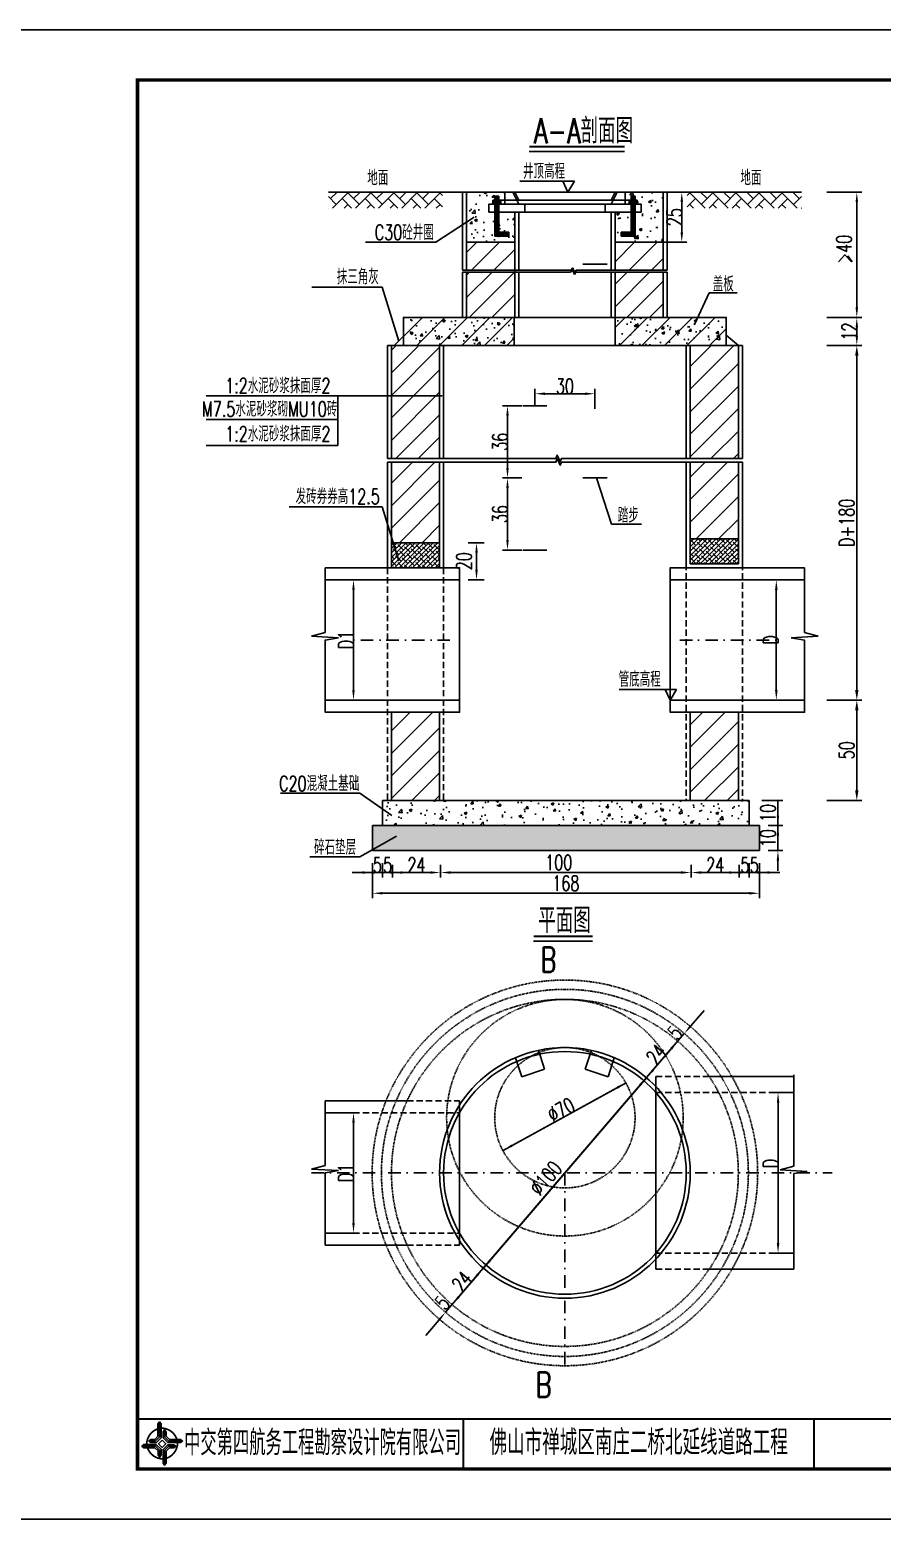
# Model space of a CAD drawing. Extents: x 5781 to 12795, y 1434 to 2653.
# Drawn here: x 9048.3 to 9218.4, y 2094.2 to 2391.2 of the extents above; entities that cross this region are included whole.
import ezdxf
from ezdxf.enums import TextEntityAlignment as Align

# ---------------------------------------------------------------- set-up
doc = ezdxf.new("R2010")
doc.units = 0
doc.header["$LTSCALE"] = 5
doc.header["$PDMODE"] = 32
doc.header["$PDSIZE"] = 0.3
doc.linetypes.add('DASHDOT', pattern=[1, 0.5, -0.25, 0, -0.25])
doc.linetypes.add('HIDDEN', pattern=[0.375, 0.25, -0.125])
doc.layers.get('0').update_dxf_attribs({"linetype": 'CONTINUOUS'})
doc.layers.get('Defpoints').update_dxf_attribs({"linetype": 'CONTINUOUS'})
for name, color, linetype in [('中心线', 2, 'DASHDOT'), ('图框', 7, 'CONTINUOUS'), ('填充', 8, 'CONTINUOUS'), ('尺寸标注', 4, 'CONTINUOUS'), ('文字', 7, 'CONTINUOUS'), ('文字字符', 7, 'CONTINUOUS'), ('结构', 7, 'CONTINUOUS'), ('结构1', 1, 'CONTINUOUS'), ('结构2', 7, 'CONTINUOUS'), ('钢筋', 1, 'CONTINUOUS'), ('钢筋2', 3, 'CONTINUOUS')]:
    doc.layers.add(name, color=color, linetype=linetype)
doc.styles.get("Standard").update_dxf_attribs({"font": 'simplex1.shx', "width": 0.7, "bigfont": 'hztxt.shx'})
doc.dimstyles.new('比例1：25', dxfattribs={"dimtxt": 3, "dimasz": 2, "dimexe": 1, "dimexo": 1, "dimgap": 0.5, "dimtad": 1, "dimlfac": 2.5, "dimzin": 13, "dimdsep": 46, "dimtxsty": 'Standard', "dimcen": -0.09, "dimclrd": 256, "dimclre": 256, "dimclrt": 7, "dimaunit": 1, "dimadec": 0, "dimazin": 0, "dimtfac": 0.0005, "dimtix": 1, "dimtmove": 2, "dimatfit": 3, "dimfxl": 0, "dimtolj": 1, "dimtzin": 13, "dimarcsym": 0})

# ---------------------------------------------------------------- blocks, each defined once
blk = doc.blocks.new('tb')
at = {"lineweight": -3}
h = blk.add_hatch(color=256, dxfattribs=at)
h.paths.add_polyline_path([(-1.23, -0.13), (-3.78, -0.14), (-4.14, -0.41), (-1.4, -0.44), (-0.56, -1.24), (-0.54, -2.62), (-0.27, -2.2), (-0.26, -1.06)])
h.paths.add_polyline_path([(0.13, -1.08), (0.14, -3.86), (0.41, -4.26), (0.44, -1.24), (1.25, -0.43), (2.66, -0.43), (2.26, -0.16), (1.07, -0.15)])
h.paths.add_polyline_path([(1.08, 0.3), (3.62, 0.3), (4.02, 0.56), (1.25, 0.57), (0.43, 1.39), (0.43, 2.8), (0.16, 2.41), (0.15, 1.24)])
h.paths.add_polyline_path([(-0.28, 1.21), (-0.28, 3.99), (-0.56, 4.39), (-0.57, 1.41), (-1.38, 0.6), (-2.74, 0.56), (-2.33, 0.3), (-1.2, 0.29)])
for p, q in [((-0.56, 4.39), (-0.57, 1.41)), ((-1.38, 0.6), (-2.74, 0.56)), ((-0.57, 1.41), (-1.38, 0.6)), ((0.43, 2.8), (0.43, 1.39)), ((0.43, 1.39), (1.25, 0.57)), ((1.25, 0.57), (4.02, 0.56)), ((-4.14, -0.41), (-1.4, -0.44)), ((-1.4, -0.44), (-0.56, -1.24)), ((-0.56, -1.24), (-0.54, -2.62)), ((0.41, -4.26), (0.44, -1.24)), ((0.44, -1.24), (1.25, -0.43)), ((1.25, -0.43), (2.66, -0.43))]:
    blk.add_line(p, q, dxfattribs=at)
at = {"lineweight": -3, "const_width": 0.35, "flags": 128}
for points in [[(-0.9, 3.02, 0.324167), (-3.16, -0.14)], [(2.88, 0.92, 0.324403), (-0.24, 3.15)], [(0.75, -2.86, 0.325418), (3.02, 0.26)], [(-2.98, -0.76, 0.322976), (0.14, -2.98)]]:
    blk.add_lwpolyline(points, format="xyb", dxfattribs=at)
at = {"lineweight": -3, "flags": 128}
for points in [[(-0.9, 3.99), (-0.9, 1.58), (-1.53, 0.91), (-2.34, 0.91), (-2.74, 0.56), (-2.33, 0.3), (-1.2, 0.29), (-0.28, 1.21), (-0.28, 3.99), (-0.56, 4.39)], [(-0.04, 0.77), (0.68, 0.04), (-0.04, -0.69), (-0.77, 0.05)], [(3.62, 0.92), (1.43, 0.92), (0.77, 1.54), (0.77, 2.38), (0.43, 2.8), (0.16, 2.41), (0.15, 1.24), (1.08, 0.3), (3.62, 0.3), (4.02, 0.56)], [(-3.73, -0.76), (-1.54, -0.76), (-0.89, -1.39), (-0.89, -2.21), (-0.54, -2.62), (-0.27, -2.2), (-0.26, -1.06), (-1.23, -0.13), (-3.78, -0.14), (-4.14, -0.41)], [(0.75, -3.85), (0.75, -1.43), (1.4, -0.78), (2.26, -0.78), (2.66, -0.43), (2.26, -0.16), (1.07, -0.15), (0.13, -1.08), (0.14, -3.86), (0.41, -4.26)]]:
    blk.add_lwpolyline(points, close=True, dxfattribs=at)
blk = doc.blocks.new('DIM')
at = {"layer": '尺寸标注'}
blk.add_solid([(-1, -0.125), (-1, 0.125), (0, 0)], dxfattribs=at)
blk = doc.blocks.new('*D590')
at = {"layer": 'Defpoints', "color": 0}
for p in [(9189.67, 2328.2), (9190.48, 2257.49), (9213.31, 2257.49)]:
    blk.add_point(p, dxfattribs=at)
at = {"layer": '尺寸标注', "lineweight": -2}
for p, q in [((9207.31, 2328.2), (9214.31, 2328.2)), ((9213.31, 2326.2), (9213.31, 2259.49)), ((9207.31, 2257.49), (9214.31, 2257.49))]:
    blk.add_line(p, q, dxfattribs=at)
at = {"layer": '尺寸标注'}
for points in [[(9212.97, 2326.2), (9213.64, 2326.2), (9213.31, 2328.2)], [(9212.97, 2259.49), (9213.64, 2259.49), (9213.31, 2257.49)]]:
    blk.add_solid(points, dxfattribs=at)
at = {"layer": '尺寸标注', "color": 7, "insert": (9211.31, 2292.84), "char_height": 3, "attachment_point": 5, "rotation": 90}
blk.add_mtext('\\A1;D+180', dxfattribs=at)
blk = doc.blocks.new('*D591')
at = {"layer": 'Defpoints', "color": 0}
for p in [(9191.86, 2257.49), (9213.31, 2257.49), (9191.86, 2237.49)]:
    blk.add_point(p, dxfattribs=at)
at = {"layer": '尺寸标注', "lineweight": -2}
for p, q in [((9207.31, 2257.49), (9214.31, 2257.49)), ((9213.31, 2239.49), (9213.31, 2255.49)), ((9207.31, 2237.49), (9214.31, 2237.49))]:
    blk.add_line(p, q, dxfattribs=at)
at = {"layer": '尺寸标注'}
for points in [[(9212.97, 2255.49), (9213.64, 2255.49), (9213.31, 2257.49)], [(9212.97, 2239.49), (9213.64, 2239.49), (9213.31, 2237.49)]]:
    blk.add_solid(points, dxfattribs=at)
at = {"layer": '尺寸标注', "color": 7, "insert": (9211.31, 2247.49), "char_height": 3, "attachment_point": 5, "rotation": 90}
blk.add_mtext('\\A1;50', dxfattribs=at)
blk = doc.blocks.new('123')
at = {"layer": '图框'}
blk.add_lwpolyline([(6201.38, 2092.12), (6201.38, 2389.12), (5781.38, 2389.12), (5781.38, 2092.12)], close=True, dxfattribs=at)

msp = doc.modelspace()

# ---------------------------------------------------------------- hatches: boundary and pattern name
at = {"layer": '填充'}
h = msp.add_hatch(dxfattribs=at)
h.set_pattern_fill('AR-HBONE', color=8, scale=0.016, style=0)
h.set_pattern_definition([(45, (9402.5836, 2150.5995), (2e-16, 2.2989456), [4.8768, -1.6256]), (135, (9403.733, 2151.749), (2e-16, 2.2989456), [4.8768, -1.6256])])
h.paths.add_polyline_path([(9130.6727, 2358.8021), (9107.9067, 2358.8021), (9107.9067, 2355.6021), (9130.6727, 2355.6021)])
h = msp.add_hatch(dxfattribs=at)
h.set_pattern_fill('AR-CONC', color=8, scale=0.03, style=0)
h.set_pattern_definition([(50, (7839.5676, 2793.0083), (5.46554, -0.478173), [0.5715, -6.2865]), (355, (7839.5676, 2793.0083), (-1.057285, 5.7317), [0.4572, -5.0292]), (100.451, (7840.023, 2792.9685), (4.408275, 5.2535), [0.4857, -5.3427]), (46.1842, (7839.5676, 2794.5323), (8.13237, -1.26127), [0.85725, -9.42975]), (96.6356, (7840.245, 2794.427), (7.122127, 7.422767), [0.72855, -8.01405]), (351.184, (7839.5676, 2794.532), (7.12214, 7.422754), [0.6858, -7.5438]), (21, (7840.3296, 2794.1513), (4.548446, -3.067966), [0.5715, -6.2865]), (326, (7840.3296, 2794.1513), (1.85406, 5.52564), [0.4572, -5.0292]), (71.4514, (7840.7086, 2793.8957), (6.402495, 2.457686), [0.4857, -5.3427]), (37.5, (7839.5676, 2793.0083), (0.092658, 2.5366512), [0, -4.96824, 0, -5.1054, 0, -5.04825]), (7.5, (7839.5676, 2793.0083), (2.00459, 3.005417), [0, -2.91084, 0, -4.85394, 0, -1.92405]), (327.5, (7837.8683, 2793.0083), (4.067718, -0.1718623), [0, -1.905, 0, -5.9436, 0, -7.8867]), (317.5, (7837.1063, 2793.0083), (4.443875, 0.762795), [0, -2.4765, 0, -3.94716, 0, -5.6007])])
h.paths.add_polyline_path([(9141.0727, 2354.8028), (9139.8727, 2354.8028), (9139.8727, 2356.4028), (9140.6727, 2356.4028), (9140.6727, 2357.2028), (9141.0727, 2357.2028), (9141.0727, 2358.0028), (9141.8727, 2358.0028), (9141.8727, 2357.2028), (9143.0727, 2357.2028), (9143.0727, 2358.7642), (9135.4727, 2358.7642), (9135.4727, 2348.8028), (9145.0727, 2348.8028), (9145.0727, 2354.8028), (9143.0727, 2354.8028), (9141.8727, 2354.8028), (9141.8727, 2350.8028), (9143.8727, 2350.8028), (9143.8727, 2350.0028), (9141.0727, 2350.0028)])
h.paths.add_polyline_path([(9174.6727, 2358.7642), (9167.0727, 2358.7642), (9167.0727, 2357.2028), (9168.2727, 2357.2028), (9168.2727, 2358.0028), (9169.0727, 2358.0028), (9169.0727, 2357.2028), (9169.4727, 2357.2028), (9169.4727, 2356.4028), (9170.2727, 2356.4028), (9170.2727, 2354.8028), (9169.0727, 2354.8028), (9169.0727, 2350.0028), (9166.2727, 2350.0028), (9166.2727, 2350.8028), (9168.2727, 2350.8028), (9168.2727, 2354.8028), (9165.0727, 2354.8028), (9165.0727, 2348.8028), (9174.6727, 2348.8028)])
h = msp.add_hatch(dxfattribs=at)
h.set_pattern_fill('AR-HBONE', color=8, scale=0.016, style=0)
h.set_pattern_definition([(135, (8907.5618, 2150.5995), (-2e-16, 2.2989456), [4.8768, -1.6256]), (45, (8906.4123, 2151.749), (-2e-16, 2.2989456), [4.8768, -1.6256])])
h.paths.add_polyline_path([(9179.4727, 2358.8021), (9202.2386, 2358.8021), (9202.2386, 2355.6021), (9179.4727, 2355.6021)])
h = msp.add_hatch(dxfattribs=at)
h.set_pattern_fill('ANSI31', color=8, style=0)
h.set_pattern_definition([(45, (7839.5676, 2793.0083), (-2.245064, 2.245064), [])])
h.paths.add_polyline_path([(9145.0727, 2343.2148), (9145.0727, 2348.8028), (9135.4727, 2348.8028), (9135.4727, 2343.2148)])
h.paths.add_polyline_path([(9135.4727, 2342.8402), (9135.4727, 2333.8021), (9145.0727, 2333.8021), (9145.0727, 2342.8402)])
h.paths.add_polyline_path([(9165.0727, 2333.8021), (9174.6727, 2333.8021), (9174.6727, 2342.8402), (9165.0727, 2342.8402)])
h.paths.add_polyline_path([(9165.0727, 2343.2148), (9174.6727, 2343.2148), (9174.6727, 2348.8028), (9165.0727, 2348.8028)])
h.paths.add_polyline_path([(9180.0727, 2305.6524), (9189.6727, 2305.6524), (9189.6727, 2328.2021), (9180.0727, 2328.2021)])
h.paths.add_polyline_path([(9130.0727, 2328.2021), (9120.4727, 2328.2021), (9120.4727, 2305.6524), (9130.0727, 2305.6524)])
h = msp.add_hatch(dxfattribs=at)
h.set_pattern_fill('AR-CONC', color=8, scale=0.03, style=0)
h.set_pattern_definition([(50, (7839.5676, 2775.4156), (5.46554, -0.478173), [0.5715, -6.2865]), (355, (7839.5676, 2775.4156), (-1.057285, 5.7317), [0.4572, -5.0292]), (100.451, (7840.023, 2775.376), (4.408275, 5.2535), [0.4857, -5.3427]), (46.1842, (7839.5676, 2776.9396), (8.13237, -1.26127), [0.85725, -9.42975]), (96.6356, (7840.245, 2776.8345), (7.122127, 7.422767), [0.72855, -8.01405]), (351.184, (7839.5676, 2776.94), (7.12214, 7.422754), [0.6858, -7.5438]), (21, (7840.3296, 2776.5586), (4.548446, -3.067966), [0.5715, -6.2865]), (326, (7840.3296, 2776.5586), (1.85406, 5.52564), [0.4572, -5.0292]), (71.4514, (7840.7086, 2776.303), (6.402495, 2.457686), [0.4857, -5.3427]), (37.5, (7839.5676, 2775.4156), (0.092658, 2.5366512), [0, -4.96824, 0, -5.1054, 0, -5.04825]), (7.5, (7839.5676, 2775.4156), (2.00459, 3.005417), [0, -2.91084, 0, -4.85394, 0, -1.92405]), (327.5, (7837.8683, 2775.4156), (4.067718, -0.1718623), [0, -1.905, 0, -5.9436, 0, -7.8867]), (317.5, (7837.1063, 2775.4156), (4.443875, 0.762795), [0, -2.4765, 0, -3.94716, 0, -5.6007])])
h.paths.add_polyline_path([(9144.9816, 2328.2021), (9144.9816, 2333.8021), (9122.8727, 2333.8021), (9122.8727, 2328.2021)])
h.paths.add_polyline_path([(9165.0727, 2333.8021), (9165.0727, 2328.2021), (9187.2727, 2328.2021), (9187.2727, 2333.8021)])
h = msp.add_hatch(dxfattribs=at)
h.set_pattern_fill('ANSI31', color=8, style=0)
h.set_pattern_definition([(45, (7935.5604, 1026.0298), (-2.245064, 2.245064), [])])
h.paths.add_polyline_path([(9130.0727, 2304.9283), (9120.4727, 2304.9283), (9120.4727, 2289.9933), (9120.8152, 2288.886), (9130.0727, 2288.886)])
h.paths.add_polyline_path([(9189.6727, 2304.9283), (9180.0727, 2304.9283), (9180.0727, 2289.686), (9189.6727, 2289.686)])
h.paths.add_polyline_path([(9180.0809, 2237.4886), (9189.6809, 2237.4886), (9189.6778, 2255.086), (9180.0778, 2255.086)])
h.paths.add_polyline_path([(9120.4727, 2237.4886), (9130.0727, 2237.4886), (9130.0727, 2255.086), (9120.4727, 2255.086)])
h = msp.add_hatch(dxfattribs=at)
h.set_pattern_fill('ANSI38', color=8, scale=0.2, style=0)
h.set_pattern_definition([(45, (7839.56756, 2793.00835), (-0.4490128, 0.4490128), []), (135, (7839.56756, 2793.00835), (-1.34703842, 0.4490128), [1.5875, -0.9525])])
h.paths.add_polyline_path([(9130.0727, 2283.886), (9130.0727, 2288.886), (9120.4727, 2288.886), (9120.4727, 2283.886)])
h.paths.add_polyline_path([(9189.6727, 2284.686), (9189.6727, 2289.686), (9180.0727, 2289.686), (9180.0727, 2284.686)])
h = msp.add_hatch(dxfattribs=at)
h.set_pattern_fill('AR-CONC', color=8, scale=0.03, style=0)
h.set_pattern_definition([(50, (8373.8694, 1181.348), (5.46554, -0.478173), [0.5715, -6.2865]), (355, (8373.8694, 1181.348), (-1.057285, 5.7317), [0.4572, -5.0292]), (100.451, (8374.325, 1181.308), (4.408275, 5.2535), [0.4857, -5.3427]), (46.1842, (8373.8694, 1182.872), (8.13237, -1.26127), [0.85725, -9.42975]), (96.6356, (8374.547, 1182.767), (7.122127, 7.422767), [0.72855, -8.01405]), (351.184, (8373.869, 1182.872), (7.12214, 7.422754), [0.6858, -7.5438]), (21, (8374.6314, 1182.491), (4.548446, -3.067966), [0.5715, -6.2865]), (326, (8374.6314, 1182.491), (1.85406, 5.52564), [0.4572, -5.0292]), (71.4514, (8375.0104, 1182.2353), (6.402495, 2.457686), [0.4857, -5.3427]), (37.5, (8373.8694, 1181.348), (0.092658, 2.5366512), [0, -4.96824, 0, -5.1054, 0, -5.04825]), (7.5, (8373.8694, 1181.348), (2.00459, 3.005417), [0, -2.91084, 0, -4.85394, 0, -1.92405]), (327.5, (8372.17, 1181.348), (4.067718, -0.1718623), [0, -1.905, 0, -5.9436, 0, -7.8867]), (317.5, (8371.408, 1181.348), (4.443875, 0.762795), [0, -2.4765, 0, -3.94716, 0, -5.6007])])
h.paths.add_polyline_path([(9191.8628, 2232.4886), (9191.8628, 2237.4886), (9118.6628, 2237.4886), (9118.6628, 2232.4886)])
at = {"layer": '尺寸标注'}
h = msp.add_hatch(dxfattribs=at)
h.set_pattern_fill('ANSI31', color=8, style=0)
h.set_pattern_definition([(45, (7839.5676, 2775.4156), (-2.245064, 2.245064), [])])
h.paths.add_polyline_path([(9144.9816, 2328.2021), (9144.9816, 2333.8021), (9122.8727, 2333.8021), (9122.8727, 2328.2021)])
h.paths.add_polyline_path([(9187.2727, 2328.2021), (9187.2727, 2333.8021), (9165.0727, 2333.8021), (9165.0727, 2328.2021)])
h = msp.add_hatch(dxfattribs=at)
h.set_pattern_fill('AR-SAND', color=8, scale=0.03, style=0)
h.set_pattern_definition([(37.5, (8373.8694, 1181.348), (-0.0480009, 1.4682397), [0, -1.15824, 0, -1.2954, 0, -1.23825]), (7.5, (8373.8694, 1181.348), (1.3485698, 2.1504753), [0, -0.62484, 0, -1.04394, 0, -0.40005]), (327.5, (8372.9321, 1181.348), (2.3729771, 0.0043116), [0, -0.381, 0, -1.3716, 0, -1.7907]), (317.5, (8372.932, 1181.348), (2.2906694, 0.668788), [0, -0.1905, 0, -0.89916, 0, -1.0287])])
h.paths.add_polyline_path([(9193.8628, 2227.4886), (9193.8628, 2232.4886), (9116.6628, 2232.4886), (9116.6628, 2227.4886)])

# ---------------------------------------------------------------- linework, layer by layer
for p, q in [((9147.96, 2366.8653), (9166.9615, 2366.8653)), ((9130.6727, 2358.8021), (9107.9067, 2358.8021)), ((9179.4727, 2358.8021), (9202.2386, 2358.8021)), ((9148.8128, 2209.4178), (9160.6103, 2209.4178))]:
    msp.add_line(p, q)
at = {"const_width": 0.4}
for points in [[(9147.96, 2367.8653), (9166.9615, 2367.8653)], [(9148.8128, 2210.4178), (9160.6103, 2210.4178)]]:
    msp.add_lwpolyline(points, dxfattribs=at)
at = {"layer": '中心线'}
for p, q in [((9132.1451, 2269.486), (9112.1015, 2269.486)), ((9178.0002, 2269.486), (9198.0438, 2269.486)), ((9104.5343, 2163.2245), (9208.4168, 2163.2245)), ((9155.0727, 2163.2245), (9155.0727, 2124.7693))]:
    msp.add_line(p, q, dxfattribs=at)
at = {"layer": '图框'}
for points, const_width in [([(9449.7937, 2381.1667), (9069.7937, 2381.1667), (9069.7937, 2104.1667), (9449.7937, 2104.1667), (9449.7937, 2381.1667)], 0.7), ([(9069.7937, 2114.1667), (9449.7937, 2114.1667)], 0.4), ([(9134.7937, 2114.1667), (9134.7937, 2104.1667)], 0.4), ([(9204.7937, 2104.1667), (9204.7937, 2114.1667)], 0.4)]:
    msp.add_lwpolyline(points, dxfattribs=dict(at, const_width=const_width))
at = {"layer": '填充'}
msp.add_line((9116.6628, 2223.1212), (9114.6628, 2223.1212), dxfattribs=at)
msp.add_lwpolyline([(9119.6727, 2304.9283), (9153.2922, 2304.9283), (9153.496, 2305.6525), (9154.1424, 2304.3252), (9154.3694, 2304.9283), (9190.4727, 2304.9283)], dxfattribs=at)
for points in [[(9120.4727, 2288.886), (9130.0727, 2288.886), (9130.0727, 2283.886), (9120.4727, 2283.886)], [(9180.0727, 2289.686), (9189.6727, 2289.686), (9189.6727, 2284.686), (9180.0727, 2284.686)]]:
    msp.add_lwpolyline(points, close=True, dxfattribs=at)
at = {"layer": '尺寸标注'}
for p, q in [((9154.6887, 2360.9622), (9146.0558, 2360.9622)), ((9154.6887, 2360.9622), (9156.9576, 2360.9622)), ((9155.6899, 2358.8021), (9154.6887, 2360.9622)), ((9156.9576, 2360.9622), (9155.6899, 2358.8021)), ((9175.6727, 2358.8028), (9179.3909, 2358.8028)), ((9207.3079, 2358.8021), (9214.3079, 2358.8021)), ((9178.3909, 2356.8028), (9178.3909, 2350.8028)), ((9213.3079, 2356.8021), (9213.3079, 2335.8021)), ((9129.3083, 2348.8312), (9136.9705, 2353.8182)), ((9129.3083, 2348.8312), (9115.3009, 2348.8312)), ((9174.8727, 2348.8028), (9179.3909, 2348.8028)), ((9211.5295, 2346.0923), (9212.3888, 2344.9071)), ((9118.6019, 2339.861), (9104.5945, 2339.861)), ((9118.6019, 2339.861), (9121.929, 2329.1041)), ((9180.9336, 2332.429), (9183.8391, 2338.7453)), ((9189.4579, 2338.7453), (9183.8391, 2338.7453)), ((9207.3079, 2333.8021), (9214.3079, 2333.8021)), ((9207.3079, 2333.8021), (9214.3079, 2333.8021)), ((9213.3079, 2330.2021), (9213.3079, 2331.8021)), ((9121.027, 2328.2021), (9122.8727, 2330.0478)), ((9189.6727, 2328.2021), (9187.2727, 2330.3021)), ((9210.268, 2328.2021), (9214.3079, 2328.2021)), ((9210.268, 2328.2021), (9214.3079, 2328.2021)), ((9149.0727, 2316.4021), (9149.0727, 2319.5932)), ((9161.0727, 2315.5784), (9161.0727, 2319.5932)), ((9130.615, 2318.1424), (9083.5213, 2318.1424)), ((9109.802, 2308.3022), (9109.802, 2318.1424)), ((9151.0727, 2318.5932), (9159.0727, 2318.5932)), ((9146.4727, 2316.2021), (9142.6192, 2316.2021)), ((9143.6192, 2314.2021), (9143.6192, 2303.8021)), ((9109.802, 2313.485), (9083.5213, 2313.485)), ((9109.802, 2308.3022), (9083.5213, 2308.3022)), ((9146.4727, 2301.8021), (9142.6192, 2301.8021)), ((9146.4727, 2301.8021), (9142.6192, 2301.8021)), ((9164.3958, 2292.5543), (9161.3722, 2301.8021)), ((9143.6192, 2289.4021), (9143.6192, 2299.8021)), ((9118.6019, 2296.0417), (9100.0407, 2296.0417)), ((9118.6019, 2296.0417), (9121.929, 2285.2848)), ((9170.3839, 2292.5543), (9164.3958, 2292.5543)), ((9135.7566, 2288.886), (9138.9405, 2288.886)), ((9146.4727, 2287.4021), (9142.6192, 2287.4021)), ((9137.4405, 2283.486), (9137.4405, 2286.886)), ((9107.4529, 2281.486), (9113.8987, 2281.486)), ((9135.7566, 2281.486), (9138.9405, 2281.486)), ((9202.6924, 2281.486), (9196.2466, 2281.486)), ((9112.8987, 2279.486), (9112.8987, 2259.486)), ((9197.2466, 2279.486), (9197.2466, 2259.486)), ((9107.4529, 2257.486), (9113.8987, 2257.486)), ((9175.0711, 2259.646), (9165.8715, 2259.646)), ((9176.0723, 2257.486), (9175.0711, 2259.646)), ((9175.0711, 2259.646), (9177.34, 2259.646)), ((9177.34, 2259.646), (9176.0723, 2257.486)), ((9194.3628, 2257.486), (9198.5702, 2257.486)), ((9202.6924, 2257.486), (9196.2466, 2257.486)), ((9114.1785, 2238.9596), (9098.359, 2238.9596)), ((9114.1785, 2238.9596), (9120.5563, 2234.4969)), ((9194.3628, 2237.4886), (9198.5702, 2237.4886)), ((9195.6285, 2237.4886), (9198.5702, 2237.4886)), ((9197.5702, 2237.4886), (9197.5702, 2232.4886)), ((9197.5702, 2234.4886), (9197.5702, 2236.4886)), ((9195.6285, 2232.4886), (9198.5702, 2232.4886)), ((9195.6285, 2232.4886), (9198.5702, 2232.4886)), ((9197.5702, 2232.4886), (9197.5702, 2227.4886)), ((9197.5702, 2230.4886), (9197.5702, 2228.4886)), ((9114.1785, 2226.2442), (9121.4621, 2230.344)), ((9114.1785, 2226.2442), (9104.2039, 2226.2442)), ((9116.6628, 2224.9886), (9116.6628, 2222.1212)), ((9116.6628, 2224.9886), (9116.6628, 2217.9831)), ((9118.6628, 2224.9886), (9118.6628, 2222.1212)), ((9118.6628, 2224.6361), (9118.6628, 2222.1212)), ((9120.6628, 2224.6361), (9120.6628, 2222.1212)), ((9120.6628, 2224.6361), (9120.6628, 2222.1212)), ((9130.2628, 2224.6361), (9130.2628, 2222.1212)), ((9130.2628, 2224.6361), (9130.2628, 2222.1212)), ((9180.2628, 2224.6361), (9180.2628, 2222.1212)), ((9180.2628, 2224.6361), (9180.2628, 2222.1212)), ((9189.8628, 2224.6361), (9189.8628, 2222.1212)), ((9191.8628, 2224.9886), (9191.8628, 2222.1212)), ((9191.8628, 2224.6361), (9191.8628, 2222.1212)), ((9193.8628, 2224.9886), (9193.8628, 2222.1212)), ((9193.8628, 2224.9886), (9193.8628, 2217.9831)), ((9195.6285, 2227.4886), (9198.5702, 2227.4886)), ((9197.5702, 2225.4886), (9197.5702, 2223.4886)), ((9114.6628, 2223.1212), (9112.6628, 2223.1212)), ((9118.6628, 2223.1212), (9116.6628, 2223.1212)), ((9118.6628, 2223.1212), (9126.7295, 2223.1212)), ((9120.6628, 2223.1212), (9122.6628, 2223.1212)), ((9122.6628, 2223.1212), (9128.2628, 2223.1212)), ((9132.2628, 2223.1212), (9178.2628, 2223.1212)), ((9182.2628, 2223.1212), (9187.8628, 2223.1212)), ((9187.8628, 2223.1212), (9185.8628, 2223.1212)), ((9189.8628, 2223.1212), (9187.8628, 2223.1212)), ((9189.8628, 2223.1212), (9197.9295, 2223.1212)), ((9191.8628, 2223.1212), (9193.8628, 2223.1212)), ((9195.8628, 2223.1212), (9197.8628, 2223.1212)), ((9118.6628, 2218.9831), (9191.8628, 2218.9831)), ((9180.1861, 2192.5379), (9182.8319, 2195.6261)), ((9178.8849, 2191.019), (9131.2605, 2135.4299)), ((9172.6391, 2183.7286), (9176.2825, 2187.9814)), ((9176.2825, 2187.9814), (9174.9813, 2186.4625)), ((9171.3379, 2182.2098), (9138.8075, 2144.2391)), ((9167.3043, 2181.2044), (9142.7728, 2167.7156)), ((9165.5518, 2180.2408), (9144.5253, 2168.6792)), ((9200.5395, 2179.2245), (9196.5962, 2179.2245)), ((9197.5962, 2177.6019), (9197.5962, 2149.2245)), ((9107.4529, 2175.2245), (9113.8987, 2175.2245)), ((9112.8987, 2173.2245), (9112.8987, 2153.2245)), ((9107.4529, 2151.2245), (9113.8987, 2151.2245)), ((9138.6556, 2144.3692), (9138.0481, 2144.8897)), ((9200.5395, 2147.2245), (9196.5962, 2147.2245)), ((9137.5063, 2142.7203), (9133.8629, 2138.4675)), ((9133.8629, 2138.4675), (9135.1641, 2139.9864)), ((9129.9592, 2133.9111), (9127.3134, 2130.8228))]:
    msp.add_line(p, q, dxfattribs=at)
at = {"layer": '尺寸标注', "color": 1}
msp.add_line((9116.6628, 2232.4886), (9193.8628, 2232.4886), dxfattribs=at)
at = {"layer": '尺寸标注', "color": 0, "linetype": 'HIDDEN', "ltscale": 0.1}
for centre, radius in [((9155.0727, 2163.2245), 38.4552), ((9155.0727, 2163.2245), 36.6), ((9155.0727, 2174.2245), 23.6), ((9155.0727, 2174.2245), 14)]:
    msp.add_circle(centre, radius, dxfattribs=at)
at = {"layer": '文字'}
for points in [[(9151.5156, 2208.619, 0, 0.7, 0), (9153.5156, 2208.619, 0, 0, 0), (9156.0156, 2208.619, 0, 0, 0), (9156.0156, 2203.8222, 0, 0, 0)], [(9150.5802, 2118.3104, 0, 0.7, 0), (9152.5802, 2118.3104, 0, 0, 0), (9155.0802, 2118.3104, 0, 0, 0), (9155.0802, 2123.1072, 0, 0, 0)]]:
    msp.add_lwpolyline(points, format="xyseb", dxfattribs=at)
at = {"layer": '结构'}
for p, q in [((9143.0727, 2356.4028), (9167.0727, 2356.4028)), ((9167.0727, 2354.8028), (9143.0727, 2354.8028)), ((9156.2262, 2343.2148), (9156.6501, 2343.6664)), ((9156.6501, 2343.6664), (9157.0188, 2342.7299)), ((9134.6727, 2343.2148), (9156.2262, 2343.2148)), ((9134.6727, 2342.8402), (9156.1734, 2342.8402)), ((9156.1734, 2342.8402), (9156.5973, 2343.2918)), ((9156.5973, 2343.2918), (9156.966, 2342.3553)), ((9156.966, 2342.3553), (9157.2506, 2342.8402)), ((9157.0188, 2342.7299), (9157.3034, 2343.2148)), ((9175.4727, 2342.8402), (9157.2506, 2342.8402)), ((9175.4727, 2343.2148), (9157.3034, 2343.2148)), ((9107.2529, 2283.886), (9107.2529, 2270.9524)), ((9202.8924, 2283.886), (9202.8924, 2270.9524)), ((9107.2529, 2270.9524), (9104.5343, 2270.2599)), ((9104.5343, 2270.2599), (9109.9268, 2269.9477)), ((9109.9268, 2269.9477), (9107.2529, 2269.486)), ((9107.2529, 2255.086), (9107.2529, 2269.4971)), ((9205.611, 2270.2599), (9200.2186, 2269.9477)), ((9200.2186, 2269.9477), (9202.8924, 2269.486)), ((9202.8924, 2270.9524), (9205.611, 2270.2599)), ((9202.8924, 2255.086), (9202.8924, 2269.4971)), ((9173.2287, 2144.0245), (9173.2287, 2182.4245)), ((9183.8567, 2182.4245), (9200.7395, 2182.4245)), ((9200.7395, 2182.8113), (9200.7395, 2164.539)), ((9107.2529, 2177.6245), (9107.2529, 2164.6909)), ((9107.2529, 2164.6909), (9104.5343, 2163.9984)), ((9104.5343, 2163.9984), (9109.9268, 2163.6862)), ((9109.9268, 2163.6862), (9107.2529, 2163.2245)), ((9107.2529, 2148.8245), (9107.2529, 2163.2356)), ((9200.7395, 2164.539), (9198.0209, 2163.8465)), ((9198.0209, 2163.8465), (9203.4134, 2163.5343)), ((9203.4134, 2163.5343), (9200.7395, 2163.0726)), ((9200.7395, 2163.0726), (9200.7395, 2144.0245)), ((9183.8567, 2144.0245), (9200.7395, 2144.0245))]:
    msp.add_line(p, q, dxfattribs=at)
at = {"layer": '结构', "color": 2, "linetype": 'HIDDEN'}
for p, q in [((9173.2287, 2182.4245), (9183.8567, 2182.4245)), ((9123.6116, 2177.6245), (9134.0727, 2177.6245)), ((9173.2287, 2179.2245), (9200.7395, 2179.2245)), ((9107.2529, 2175.2245), (9134.0727, 2175.2245)), ((9107.2529, 2151.2245), (9134.0727, 2151.2245)), ((9123.6116, 2148.8245), (9134.0727, 2148.8245)), ((9173.2287, 2147.2245), (9200.7395, 2147.2245)), ((9173.2287, 2144.0245), (9183.8567, 2144.0245))]:
    msp.add_line(p, q, dxfattribs=at)
at = {"layer": '结构'}
msp.add_lwpolyline([(9119.6727, 2305.6524), (9153.2922, 2305.6524), (9153.496, 2306.3766), (9154.1424, 2305.0494), (9154.3694, 2305.6524), (9190.4727, 2305.6524)], dxfattribs=at)
at = {"layer": '结构1'}
for p, q in [((9191.8628, 2237.4886), (9118.6628, 2237.4886)), ((9118.6628, 2237.4886), (9118.6628, 2232.4886)), ((9191.8628, 2232.4886), (9191.8628, 2237.4886)), ((9116.6628, 2232.4886), (9116.6628, 2227.4886)), ((9193.8628, 2227.4886), (9193.8628, 2232.4886)), ((9116.6628, 2227.4886), (9193.8628, 2227.4886))]:
    msp.add_line(p, q, dxfattribs=at)
for points in [[(9122.8727, 2328.2021), (9144.9816, 2328.2021), (9144.9816, 2333.8021), (9122.8727, 2333.8021)], [(9165.0727, 2333.8021), (9187.2727, 2333.8021), (9187.2727, 2328.2021), (9165.0727, 2328.2021)], [(9107.2529, 2283.886), (9134.0727, 2283.886), (9134.0727, 2281.486), (9107.2529, 2281.486)], [(9202.8924, 2283.886), (9176.0727, 2283.886), (9176.0727, 2281.486), (9202.8924, 2281.486)], [(9107.2529, 2257.486), (9134.0727, 2257.486), (9134.0727, 2255.086), (9107.2529, 2255.086)], [(9202.8924, 2257.486), (9176.0727, 2257.486), (9176.0727, 2255.086), (9202.8924, 2255.086)]]:
    msp.add_lwpolyline(points, close=True, dxfattribs=at)
at = {"layer": '结构1', "linetype": 'HIDDEN', "ltscale": 0.1}
msp.add_circle((9155.0727, 2163.2245), 34.6, dxfattribs=at)
at = {"layer": '结构1'}
msp.add_circle((9155.0727, 2163.2245), 25, dxfattribs=at)
at = {"layer": '结构2'}
for p, q in [((9134.0727, 2283.886), (9107.2529, 2283.886)), ((9134.0727, 2281.486), (9107.2529, 2281.486)), ((9134.0727, 2283.886), (9134.0727, 2255.086)), ((9176.0727, 2283.886), (9202.8924, 2283.886)), ((9176.0727, 2283.886), (9176.0727, 2255.086)), ((9176.0727, 2281.486), (9202.8924, 2281.486)), ((9134.0727, 2257.486), (9107.2529, 2257.486)), ((9176.0727, 2257.486), (9202.8924, 2257.486)), ((9134.0727, 2255.086), (9107.2529, 2255.086)), ((9123.6116, 2177.6245), (9107.2529, 2177.6245)), ((9134.0727, 2177.6245), (9134.0727, 2148.8245)), ((9123.6116, 2148.8245), (9107.2529, 2148.8245))]:
    msp.add_line(p, q, dxfattribs=at)
at = {"layer": '结构2', "linetype": 'Continuous'}
msp.add_lwpolyline([(9122.8727, 2333.8021), (9187.2727, 2333.8021), (9187.2727, 2328.2021), (9122.8727, 2328.2021)], close=True, dxfattribs=at)
at = {"layer": '结构2'}
msp.add_circle((9155.0727, 2163.2245), 24.2, dxfattribs=at)
at = {"layer": '钢筋', "linetype": 'Continuous'}
for p, q in [((9131.4727, 2358.8028), (9178.6727, 2358.8028)), ((9135.4727, 2358.8028), (9135.4727, 2348.8028)), ((9174.6727, 2358.8028), (9174.6727, 2348.8028)), ((9145.0727, 2354.8028), (9145.0727, 2348.8028)), ((9165.0727, 2354.8028), (9165.0727, 2348.8028)), ((9135.4727, 2348.8028), (9135.4727, 2343.2148)), ((9145.0727, 2348.8028), (9145.0727, 2333.8021)), ((9165.0727, 2348.8028), (9165.0727, 2343.2148)), ((9174.6727, 2348.8028), (9174.6727, 2343.2148)), ((9135.4727, 2342.8402), (9135.4727, 2333.8021)), ((9165.0727, 2342.8402), (9165.0727, 2333.8021)), ((9174.6727, 2342.8402), (9174.6727, 2333.8021)), ((9119.6727, 2328.2021), (9130.8727, 2328.2021)), ((9120.4727, 2328.2021), (9120.4727, 2305.6524)), ((9130.0727, 2328.2021), (9130.0727, 2305.6524)), ((9179.2727, 2328.2021), (9190.4727, 2328.2021)), ((9180.0727, 2328.2021), (9180.0727, 2305.6524)), ((9189.6727, 2328.2021), (9189.6727, 2305.6524)), ((9120.4727, 2304.9283), (9120.4727, 2283.886)), ((9130.0727, 2304.9283), (9130.0727, 2283.886)), ((9180.0727, 2304.9283), (9180.0727, 2284.686)), ((9189.6727, 2304.9283), (9189.6727, 2284.686)), ((9120.4727, 2255.086), (9120.4727, 2237.4886)), ((9130.0727, 2255.086), (9130.0727, 2237.4886)), ((9180.0778, 2255.086), (9180.0809, 2237.4886)), ((9189.6778, 2255.086), (9189.6809, 2237.4886))]:
    msp.add_line(p, q, dxfattribs=at)
at = {"layer": '钢筋'}
for p, q in [((9143.0727, 2358.8028), (9143.0727, 2356.4028)), ((9144.6742, 2358.8028), (9145.8742, 2356.4028)), ((9145.0727, 2358.8028), (9145.8727, 2357.2028)), ((9165.4711, 2358.8028), (9164.2711, 2356.4028)), ((9165.0727, 2358.8028), (9164.2727, 2357.2028)), ((9167.0727, 2358.8028), (9167.0727, 2356.4028)), ((9139.8727, 2356.4028), (9143.0727, 2356.4028)), ((9139.8727, 2356.4028), (9139.8727, 2354.8028)), ((9141.8727, 2357.2028), (9168.2727, 2357.2028)), ((9145.8742, 2356.4028), (9147.0727, 2356.4028)), ((9147.0727, 2356.4028), (9147.0727, 2354.8028)), ((9164.2711, 2356.4028), (9163.0727, 2356.4028)), ((9163.0727, 2356.4028), (9163.0727, 2354.8028)), ((9167.0727, 2356.4028), (9170.2727, 2356.4028)), ((9170.2727, 2356.4028), (9170.2727, 2354.8028)), ((9139.8727, 2354.8028), (9147.0727, 2354.8028)), ((9170.2727, 2354.8028), (9163.0727, 2354.8028)), ((9135.4727, 2348.8028), (9145.0727, 2348.8028)), ((9165.0727, 2348.8028), (9174.6727, 2348.8028))]:
    msp.add_line(p, q, dxfattribs=at)
at = {"layer": '钢筋', "color": 2, "linetype": 'HIDDEN'}
for p, q in [((9179.2727, 2284.686), (9179.2809, 2237.4886)), ((9190.4727, 2284.686), (9190.4809, 2237.4886)), ((9119.6727, 2283.886), (9119.6727, 2237.4886)), ((9130.8727, 2283.886), (9130.8727, 2237.4886))]:
    msp.add_line(p, q, dxfattribs=at)
at = {"layer": '钢筋2'}
for p, q in [((9179.4727, 2358.8021), (9130.6727, 2358.8021)), ((9163.4727, 2344.4021), (9158.6727, 2344.4021)), ((9151.4727, 2316.2021), (9146.6727, 2316.2021)), ((9163.4727, 2301.8021), (9158.6727, 2301.8021)), ((9151.4727, 2287.4021), (9146.6727, 2287.4021)), ((9145.2243, 2186.1999), (9146.4651, 2182.3973)), ((9149.7875, 2187.6889), (9151.0283, 2183.8862)), ((9160.3578, 2187.6889), (9159.117, 2183.8862)), ((9164.921, 2186.1999), (9163.6802, 2182.3973)), ((9151.0283, 2183.8862), (9146.4651, 2182.3973)), ((9159.117, 2183.8862), (9163.6802, 2182.3973))]:
    msp.add_line(p, q, dxfattribs=at)
at = {"layer": '钢筋2', "linetype": 'Continuous'}
for p, q in [((9134.6727, 2358.8028), (9134.6727, 2343.2148)), ((9175.4727, 2358.8028), (9175.4727, 2343.2148)), ((9145.8727, 2354.8028), (9145.8727, 2343.2148)), ((9164.2727, 2354.8028), (9164.2727, 2343.2148)), ((9134.6727, 2342.8402), (9134.6727, 2333.8021)), ((9145.8727, 2342.8402), (9145.8727, 2333.8021)), ((9164.2727, 2342.8402), (9164.2727, 2333.8021)), ((9175.4727, 2342.8402), (9175.4727, 2333.8021)), ((9119.6727, 2328.2021), (9119.6727, 2305.6524)), ((9130.8727, 2328.2021), (9130.8727, 2305.6524)), ((9179.2727, 2328.2021), (9179.2727, 2305.6524)), ((9190.4727, 2328.2021), (9190.4727, 2305.6524)), ((9119.6727, 2304.9283), (9119.6727, 2283.886)), ((9130.8727, 2304.9283), (9130.8727, 2283.886)), ((9179.2727, 2304.9283), (9179.2727, 2284.686)), ((9190.4727, 2304.9283), (9190.4727, 2284.686))]:
    msp.add_line(p, q, dxfattribs=at)
at = {"layer": '钢筋2', "color": 7, "linetype": 'Continuous'}
for p, q in [((9140.6727, 2357.2028), (9140.6727, 2356.4028)), ((9140.6727, 2357.2028), (9142.2727, 2357.2028)), ((9140.6727, 2357.0028), (9142.2727, 2357.0028)), ((9140.6727, 2356.8028), (9142.2727, 2356.8028)), ((9140.6727, 2356.6028), (9142.2727, 2356.6028)), ((9141.0727, 2358.0028), (9141.8727, 2358.0028)), ((9141.0727, 2358.0028), (9141.0727, 2350.0028)), ((9141.2727, 2358.0028), (9141.2727, 2350.2028)), ((9141.4727, 2358.0028), (9141.4727, 2350.4028)), ((9141.6727, 2358.0028), (9141.6727, 2350.6028)), ((9141.8727, 2358.0028), (9141.8727, 2350.8028)), ((9142.2727, 2357.2028), (9142.2727, 2356.4028)), ((9167.8727, 2357.2028), (9167.8727, 2356.4028)), ((9169.4727, 2357.2028), (9167.8727, 2357.2028)), ((9169.4727, 2357.0028), (9167.8727, 2357.0028)), ((9169.4727, 2356.8028), (9167.8727, 2356.8028)), ((9169.4727, 2356.6028), (9167.8727, 2356.6028)), ((9169.0727, 2358.0028), (9168.2727, 2358.0028)), ((9168.2727, 2358.0028), (9168.2727, 2350.8028)), ((9168.4727, 2358.0028), (9168.4727, 2350.6028)), ((9168.6727, 2358.0028), (9168.6727, 2350.4028)), ((9168.8727, 2358.0028), (9168.8727, 2350.2028)), ((9169.0727, 2358.0028), (9169.0727, 2350.0028)), ((9169.4727, 2357.2028), (9169.4727, 2356.4028)), ((9141.0727, 2350.0028), (9143.8727, 2350.0028)), ((9141.2727, 2350.2028), (9143.8727, 2350.2028)), ((9141.4727, 2350.4028), (9143.8727, 2350.4028)), ((9141.6727, 2350.6028), (9143.8727, 2350.6028)), ((9141.8727, 2350.8028), (9143.8727, 2350.8028)), ((9143.8727, 2350.8028), (9143.8727, 2350.0028)), ((9166.2727, 2350.8028), (9166.2727, 2350.0028)), ((9168.2727, 2350.8028), (9166.2727, 2350.8028)), ((9168.4727, 2350.6028), (9166.2727, 2350.6028)), ((9168.6727, 2350.4028), (9166.2727, 2350.4028)), ((9168.8727, 2350.2028), (9166.2727, 2350.2028)), ((9169.0727, 2350.0028), (9166.2727, 2350.0028))]:
    msp.add_line(p, q, dxfattribs=at)

# ---------------------------------------------------------------- block references
at = {"layer": '图框', "lineweight": -3}
msp.add_blockref('tb', (9074.7894, 2109.1721), dxfattribs=at)
at = {"layer": '填充', "yscale": 2, "zscale": 2}
for p, xscale, rotation in [((9213.3079, 2358.8021), 2, 90), ((9143.6192, 2287.4021), 2, 270), ((9197.2466, 2281.486), -2, 270), ((9112.8987, 2257.486), 2, 270), ((9197.2466, 2257.486), -2, 90), ((9197.5962, 2179.2245), 2, 90), ((9112.8987, 2175.2245), 2, 90), ((9112.8987, 2151.2245), 2, 270), ((9197.5962, 2147.2245), 2, 270)]:
    msp.add_blockref('DIM', p, dxfattribs=dict(at, xscale=xscale, rotation=rotation))
at = {"layer": '尺寸标注'}
msp.add_blockref('123', (3258.4169, 2.046), dxfattribs=at)
at = {"layer": '尺寸标注', "yscale": 2, "zscale": 2}
for p, xscale, rotation in [((9178.3909, 2358.8028), 2, 90), ((9178.3909, 2348.8028), 2, 270), ((9213.3079, 2333.8021), 2, 270), ((9213.3079, 2333.8021), 2, 90), ((9213.3079, 2328.2021), 2, 270), ((9149.0727, 2318.5932), 2, 180), ((9143.6192, 2316.2021), 2, 90), ((9143.6192, 2301.8021), 2, 270), ((9143.6192, 2301.8021), 2, 90), ((9137.4405, 2288.886), 2, 90), ((9112.8987, 2281.486), 2, 90), ((9137.4405, 2281.486), 2, 270), ((9197.5702, 2232.4886), 2, 270), ((9197.5702, 2232.4886), 2, 90), ((9197.5702, 2227.4886), 2, 90), ((9118.6628, 2223.1212), 2, 180), ((9120.6628, 2223.1212), 2, 180), ((9120.6628, 2223.1212), 2, 180), ((9130.2628, 2223.1212), 2, 180), ((9180.2628, 2223.1212), 2, 180), ((9191.8628, 2223.1212), 2, 180), ((9193.8628, 2223.1212), 2, 180), ((9116.6628, 2218.9831), 2, 180), ((9178.8849, 2191.019), 1.999999999999915, 229.4126044288992), ((9177.5837, 2189.5002), 1.999999999999744, 49.412604428895), ((9177.5837, 2189.5002), 1.999999999999916, 49.41260442889924), ((9171.3379, 2182.2098), 1.999999999999743, 229.412604428895), ((9167.3043, 2181.2044), 1.999999999999737, 28.80454625968593), ((9171.3379, 2182.2098), 1.999999999999744, 49.412604428895), ((9142.7728, 2167.7156), 1.999999999999627, 208.8045462596803), ((9138.8075, 2144.2391), 1.999999999999744, 49.412604428895), ((9138.8075, 2144.2391), 1.999999999999743, 229.412604428895), ((9132.5617, 2136.9487), 1.999999999999743, 229.412604428895), ((9132.5617, 2136.9487), 1.999999999999571, 229.4126044288908), ((9131.2605, 2135.4299), 1.999999999999571, 49.41260442889077)]:
    msp.add_blockref('DIM', p, dxfattribs=dict(at, xscale=xscale, rotation=rotation))
at = {"layer": '尺寸标注', "xscale": 2, "yscale": 2, "zscale": 2}
for p in [(9161.0727, 2318.5932), (9116.6628, 2223.1212), (9118.6628, 2223.1212), (9130.2628, 2223.1212), (9180.2628, 2223.1212), (9189.8628, 2223.1212), (9189.8628, 2223.1212), (9191.8628, 2223.1212), (9193.8628, 2218.9831)]:
    msp.add_blockref('DIM', p, dxfattribs=at)

# ---------------------------------------------------------------- texts
at = {"layer": '图框', "color": 7}
for s, width, p in [('中交第四航务工程勘察设计院有限公司', 0.65, (9106.7246, 2109.4152)), ('佛山市禅城区南庄二桥北延线道路工程', 0.7, (9169.7937, 2109.4814))]:
    msp.add_text(s, height=5, dxfattribs=dict(at, width=width)).set_placement(p, align=Align.MIDDLE_CENTER)
at = {"layer": '填充', "color": 7, "char_height": 3, "attachment_point": 5, "rotation": 90}
for s, insert in [('\\A1;D1', (9111.3987, 2269.486)), ('\\A1;D', (9196.0962, 2269.486))]:
    msp.add_mtext(s, dxfattribs=dict(at, insert=insert))
at = {"layer": '尺寸标注', "color": 7, "width": 0.7}
for s, rotation, p in [('>40', 90, (9212.2245, 2344.5238)), ('%%C100', 49.412604, (9150.0538, 2158.4711))]:
    msp.add_text(s, height=3, rotation=rotation, dxfattribs=at).set_placement(p)
msp.add_text('100', height=3, dxfattribs=at).set_placement((9151.1536, 2223.6212))
at = {"layer": '尺寸标注', "color": 7, "char_height": 3, "attachment_point": 5}
for s, insert, rotation in [('\\A1;25', (9176.8909, 2353.8028), 90), ('\\A1;12', (9211.8079, 2331.0021), 90), ('\\A1;36', (9142.1192, 2309.0021), 90), ('\\A1;36', (9142.1192, 2294.6021), 90), ('\\A1;20', (9134.9405, 2285.186), 90), ('\\A1;10', (9195.5702, 2234.9886), 90), ('\\A1;10', (9195.5702, 2229.9886), 90), ('\\A1;5', (9177.0421, 2191.1736), 49.412604), ('\\A1;24', (9173.3216, 2186.8309), 49.412604), ('\\A1;%%c70', (9154.3158, 2175.7744), 28.804546), ('\\A1;D', (9196.0962, 2165.0949), 90), ('\\A1;D1', (9111.3987, 2163.2245), 90), ('\\A1;24', (9134.5455, 2141.5698), 49.412604), ('\\A1;5', (9130.6417, 2137.3207), 49.412604)]:
    msp.add_mtext(s, dxfattribs=dict(at, insert=insert, rotation=rotation))
for s, insert in [('\\A1;30', (9155.0727, 2320.0932)), ('\\A1;5', (9117.6628, 2224.6174)), ('\\A1;5', (9119.7209, 2224.6212)), ('\\A1;24', (9125.4628, 2224.6212)), ('\\A1;24', (9185.0628, 2224.6212)), ('\\A1;5', (9190.9983, 2224.6212)), ('\\A1;5', (9192.8628, 2224.6395)), ('168', (9155.2628, 2220.9831))]:
    msp.add_mtext(s, dxfattribs=dict(at, insert=insert))
at = {"layer": '文字', "color": 7, "width": 0.7}
for s, p in [('A-A剖面图', (9148.89, 2368.5231)), ('平面图', (9149.7428, 2211.0756))]:
    msp.add_text(s, height=5, dxfattribs=at).set_placement(p)
for p in [(9151.7464, 2205.7553), (9150.8109, 2120.9961)]:
    msp.add_text('B', height=5, dxfattribs=at).set_placement(p, align=Align.MIDDLE_CENTER)
at = {"layer": '文字字符', "color": 7, "width": 0.7}
for s, p in [('地面', (9117.75, 2361.821)), ('地面', (9192.1918, 2361.821)), ('C30砼井圈', (9123.0301, 2350.901)), ('抹三角灰', (9113.7606, 2342.0589)), ('盖板', (9186.661, 2340.6206)), ('1:2水泥砂浆抹面厚2', (9097.806, 2320.3475)), ('M7.5水泥砂浆砌MU10砖', (9096.1699, 2315.69)), ('1:2水泥砂浆抹面厚2', (9097.806, 2310.7407)), ('发砖券券高12.5', (9109.7513, 2298.2582)), ('踏步', (9167.7135, 2294.532)), ('C20混凝土基础', (9106.0494, 2241.0163)), ('碎石垫层', (9109.2273, 2228.3009))]:
    msp.add_text(s, height=3, dxfattribs=at).set_placement(p, align=Align.MIDDLE)
at = {"layer": '结构', "color": 7, "width": 0.7}
for s, p in [('井顶高程', (9146.7005, 2361.4622)), ('管底高程', (9165.7964, 2260.146))]:
    msp.add_text(s, height=3, dxfattribs=at).set_placement(p)

# ---------------------------------------------------------------- dimensions: what is measured, and where the dimension line sits
at = {"layer": '尺寸标注'}
for p1, p2, text, picture, middle in [((9189.6727, 2328.2021), (9190.4774, 2257.486), 'D+180', '*D590', (9211.3079, 2292.844)), ((9191.8628, 2237.4886), (9191.8628, 2257.486), '50', '*D591', (9211.3079, 2247.4873))]:
    dim = msp.add_linear_dim(base=(9213.3079, 2257.486), p1=p1, p2=p2, angle=90, text=text, dimstyle='比例1：25', dxfattribs=at)
    dim.commit()
    dim.dimension.update_dxf_attribs({"geometry": picture, "text_midpoint": middle})

doc.saveas('drawing.dxf')
